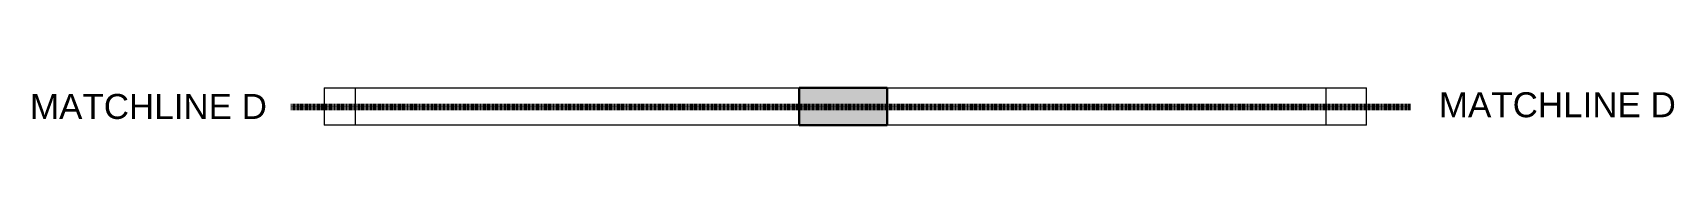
# Model space of a CAD drawing. Header units: inches. Extents: x -1176 to 1507, y -2527 to 978.
# Drawn here: x -1175 to -388, y -2527 to -2509 of the extents above; entities that cross this region are included whole.
import ezdxf

# ---------------------------------------------------------------- set-up
doc = ezdxf.new("R2010")
doc.units = ezdxf.units.IN
doc.header["$MEASUREMENT"] = 0
doc.linetypes.add('Dash', pattern=[0.25, 0.125, -0.125])
for name, color, linetype, lineweight in [('A-ANNO-MATC', 214, 'Dash', 140), ('A-WALL', 113, 'Continuous', 18), ('A-WALL-PATT', 111, 'Continuous', 18), ('G-ANNO-TEXT', 231, 'Continuous', 9)]:
    doc.layers.add(name, color=color, linetype=linetype, lineweight=lineweight)
doc.styles.add('Swis721 Lt BT_1', font='swissl.ttf', dxfattribs={"height": 12})

msp = doc.modelspace()

# ---------------------------------------------------------------- hatches: boundary and pattern name
at = {"layer": 'A-WALL-PATT', "lineweight": 9}
msp.add_hatch(color=7, dxfattribs=at).paths.add_polyline_path([(-765.14, -2526.84), (-765.14, -2508.84), (-807.38, -2508.84), (-807.38, -2526.84)], flags=0)

# ---------------------------------------------------------------- linework, layer by layer
at = {"layer": 'A-ANNO-MATC'}
msp.add_line((-1051.04, -2518.06), (-514.04, -2518.06), dxfattribs=at)
at = {"layer": 'A-WALL', "lineweight": 9}
for p, q in [((-1035.06, -2508.84), (-1035.06, -2526.84)), ((-1035.06, -2508.84), (-807.38, -2508.84)), ((-1020.05, -2526.84), (-1020.05, -2508.84)), ((-765.14, -2508.84), (-535.3, -2508.84)), ((-554.8, -2508.84), (-554.8, -2526.84)), ((-535.3, -2526.84), (-535.3, -2508.84)), ((-807.38, -2526.84), (-1035.06, -2526.84)), ((-535.3, -2526.84), (-765.14, -2526.84))]:
    msp.add_line(p, q, dxfattribs=at)
at = {"layer": 'A-WALL', "color": 8, "lineweight": 30}
for p, q in [((-765.14, -2508.84), (-807.38, -2508.84)), ((-807.38, -2508.84), (-807.38, -2526.84)), ((-765.14, -2526.84), (-765.14, -2508.84)), ((-807.38, -2526.84), (-765.14, -2526.84))]:
    msp.add_line(p, q, dxfattribs=at)

# ---------------------------------------------------------------- texts
at = {"layer": 'G-ANNO-TEXT', "color": 7, "char_height": 12, "width": 128.775, "attachment_point": 1, "style": 'Swis721 Lt BT_1'}
for insert in [(-1176.12, -2511.82), (-500.59, -2511)]:
    msp.add_mtext('MATCHLINE D', dxfattribs=dict(at, insert=insert))

doc.saveas('drawing.dxf')
